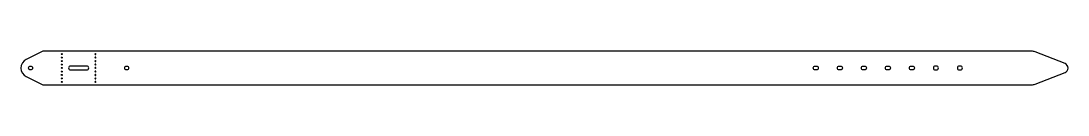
# Model space of a CAD drawing. Header units: millimetres. Extents: x -79 to 1011, y 33 to 68.
import ezdxf

# ---------------------------------------------------------------- set-up
doc = ezdxf.new("R2010")
doc.units = ezdxf.units.MM
doc.header["$MEASUREMENT"] = 0

# ---------------------------------------------------------------- blocks, each defined once
blk = doc.blocks.new('*U11')
blk.add_circle((0, 0), 0.5)
blk = doc.blocks.new('*U12')
at = {"color": 0, "linetype": 'ByBlock', "lineweight": -2, "transparency": 16777216, "rotation": 270}
for p in [(80, 140.8), (80, 137.1), (80, 133.5), (80, 129.9), (80, 126.3), (80, 122.6), (80, 119), (80, 115.4), (80, 111.8)]:
    blk.add_blockref('*U11', p, dxfattribs=at)
blk = doc.blocks.new('*U14')
blk.add_circle((0, 0), 0.5)
blk = doc.blocks.new('*U13')
at = {"color": 0, "linetype": 'ByBlock', "lineweight": -2, "transparency": 16777216, "rotation": 270}
for p in [(80, 140.8), (80, 137.1), (80, 133.5), (80, 129.9), (80, 126.3), (80, 122.6), (80, 119), (80, 115.4), (80, 111.8)]:
    blk.add_blockref('*U14', p, dxfattribs=at)

msp = doc.modelspace()

# ---------------------------------------------------------------- linework, layer by layer
for points in [[(-56.3, 33.2), (973.1, 33.2, 0.093521), (976.7, 33.9), (1007.8, 46, 0.682522), (1007.8, 55.3), (976.7, 67.5, 0.093521), (973.1, 68.2), (-56.3, 68.2), (-73.5, 59.6, 0.619319), (-73.5, 41.7)], [(747.8, 52.7), (749, 52.7, -1), (749, 48.7), (747.8, 48.7, -1)], [(772.8, 52.7), (774, 52.7, -1), (774, 48.7), (772.8, 48.7, -1)], [(797.8, 52.7), (799, 52.7, -1), (799, 48.7), (797.8, 48.7, -1)], [(822.8, 52.7), (824, 52.7, -1), (824, 48.7), (822.8, 48.7, -1)], [(847.8, 52.7), (849, 52.7, -1), (849, 48.7), (847.8, 48.7, -1)], [(872.8, 52.7, 1), (872.8, 48.7), (874, 48.7, 1), (874, 52.7)], [(897.8, 52.7, 1), (897.8, 48.7), (899, 48.7, 1), (899, 52.7)]]:
    msp.add_lwpolyline(points, format="xyb", close=True)
for points in [[(-10.5, 52.7), (-27.5, 52.7, 1), (-27.5, 48.7)], [(-27.5, 48.7), (-10.5, 48.7, 1), (-10.5, 52.7)]]:
    msp.add_lwpolyline(points, format="xyb")
for centre in [(-69, 50.7), (31, 50.7)]:
    msp.add_circle(centre, 2)

# ---------------------------------------------------------------- block references
msp.add_blockref('*U13', (-116.5, -75.6))
at = {"xscale": -1}
msp.add_blockref('*U12', (78.5, -75.6), dxfattribs=at)

doc.saveas('drawing.dxf')
